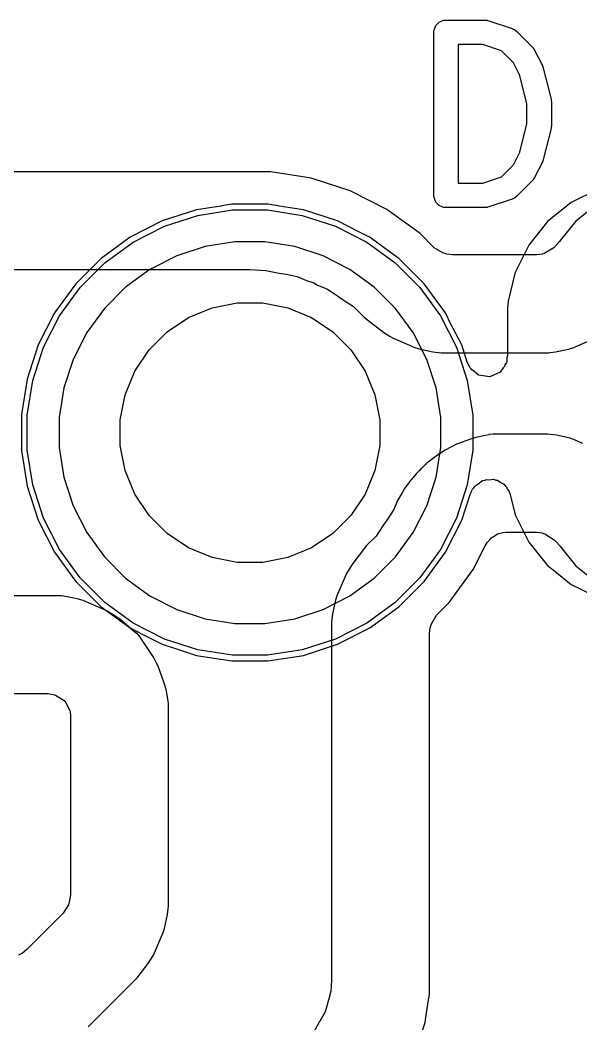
# Model space of a CAD drawing. Header units: inches. Extents: x 1.3 to 5.24, y -7.03 to -1.12.
# Drawn here: x 1.504 to 1.6393, y -3.194 to -2.9516 of the extents above; entities that cross this region are included whole.
import ezdxf

# ---------------------------------------------------------------- set-up
doc = ezdxf.new("R2010")
doc.units = ezdxf.units.IN
doc.header["$MEASUREMENT"] = 0
for name, color, linetype, true_color in [('B.Cu', 153, 'CONTINUOUS', 0x4d7fc4), ('B.Mask', 4, 'CONTINUOUS', 0x02ffee), ('F.Cu', 13, 'CONTINUOUS', 0xc83434), ('F.Mask', 201, 'CONTINUOUS', 0xd864ff), ('F.Silkscreen', 41, 'CONTINUOUS', 0xf2eda1), ('In1.Cu', 91, 'CONTINUOUS', 0x7fc87f), ('In2.Cu', 33, 'CONTINUOUS', 0xce7d2c)]:
    doc.layers.add(name, color=color, linetype=linetype, true_color=true_color)

msp = doc.modelspace()

# ---------------------------------------------------------------- linework, layer by layer
at = {"layer": 'B.Cu', "linetype": 'CONTINUOUS'}
for p, q in [((1.64349, -2.9924), (1.63698, -2.99564)), ((1.63698, -2.99564), (1.6313, -3.0002)), ((1.54654, -2.9974), (1.53828, -3.00008)), ((1.55242, -2.99647), (1.54654, -2.9974)), ((1.54654, -2.9974), (1.54654, -2.9974)), ((1.55262, -2.99644), (1.55242, -2.99647)), ((1.55511, -2.99604), (1.55262, -2.99644)), ((1.56379, -2.99604), (1.55511, -2.99604)), ((1.55511, -2.99604), (1.55511, -2.99604)), ((1.56628, -2.99644), (1.56379, -2.99604)), ((1.56379, -2.99604), (1.56379, -2.99604)), ((1.56648, -2.99647), (1.56628, -2.99644)), ((1.57236, -2.9974), (1.56648, -2.99647)), ((1.58061, -3.00008), (1.57236, -2.9974)), ((1.57236, -2.9974), (1.57236, -2.9974)), ((1.53828, -3.00008), (1.53055, -3.00402)), ((1.53828, -3.00008), (1.53828, -3.00008)), ((1.53828, -3.00008), (1.53828, -3.00008)), ((1.58575, -3.0027), (1.58061, -3.00008)), ((1.58061, -3.00008), (1.58061, -3.00008)), ((1.6313, -3.0002), (1.62698, -3.00558)), ((1.6313, -3.0002), (1.6313, -3.0002)), ((1.58811, -3.0039), (1.58575, -3.0027)), ((1.58575, -3.0027), (1.58575, -3.0027)), ((1.58575, -3.0027), (1.58575, -3.0027)), ((1.53055, -3.00402), (1.52353, -3.00912)), ((1.58835, -3.00402), (1.58811, -3.0039)), ((1.58811, -3.0039), (1.58811, -3.0039)), ((1.58876, -3.00433), (1.58835, -3.00402)), ((1.58835, -3.00402), (1.58835, -3.00402)), ((1.58835, -3.00402), (1.58835, -3.00402)), ((1.59428, -3.00833), (1.58876, -3.00433)), ((1.58876, -3.00433), (1.58876, -3.00433)), ((1.62674, -3.00588), (1.62351, -3.01239)), ((1.62698, -3.00558), (1.62674, -3.00588)), ((1.52353, -3.00912), (1.51739, -3.01526)), ((1.52353, -3.00912), (1.52353, -3.00912)), ((1.59537, -3.00912), (1.59428, -3.00833)), ((1.60151, -3.01526), (1.59537, -3.00912)), ((1.59537, -3.00912), (1.59537, -3.00912)), ((1.59537, -3.00912), (1.59537, -3.00912)), ((1.59537, -3.00912), (1.59537, -3.00912)), ((1.6235, -3.0124), (1.62174, -3.01947)), ((1.62351, -3.01239), (1.6235, -3.0124)), ((1.51739, -3.01526), (1.51229, -3.02228)), ((1.51739, -3.01526), (1.51739, -3.01526)), ((1.6055, -3.02076), (1.60151, -3.01526)), ((1.60151, -3.01526), (1.60151, -3.01526)), ((1.60151, -3.01526), (1.60151, -3.01526)), ((1.60151, -3.01526), (1.60151, -3.01526)), ((1.55031, -3.02104), (1.55636, -3.01984)), ((1.55636, -3.01984), (1.56254, -3.01984)), ((1.56254, -3.01984), (1.56859, -3.02104)), ((1.62174, -3.01947), (1.62163, -3.0211)), ((1.51229, -3.02228), (1.50835, -3.03002)), ((1.5446, -3.0234), (1.55031, -3.02104)), ((1.56859, -3.02104), (1.5743, -3.0234)), ((1.60661, -3.02228), (1.6055, -3.02076)), ((1.60789, -3.0248), (1.60661, -3.02228)), ((1.62163, -3.0211), (1.62163, -3.03261)), ((1.53947, -3.02683), (1.5446, -3.0234)), ((1.5743, -3.0234), (1.57943, -3.02683)), ((1.61055, -3.03002), (1.60789, -3.0248)), ((1.5351, -3.0312), (1.53947, -3.02683)), ((1.57943, -3.02683), (1.5838, -3.0312)), ((1.50835, -3.03002), (1.50567, -3.03827)), ((1.50835, -3.03002), (1.50835, -3.03002)), ((1.50835, -3.03002), (1.50835, -3.03002)), ((1.53167, -3.03633), (1.5351, -3.0312)), ((1.5838, -3.0312), (1.58723, -3.03633)), ((1.6119, -3.03419), (1.61055, -3.03002)), ((1.61055, -3.03002), (1.61055, -3.03002)), ((1.61055, -3.03002), (1.61055, -3.03002)), ((1.61248, -3.03538), (1.6119, -3.03419)), ((1.62136, -3.03425), (1.62098, -3.03484)), ((1.62144, -3.03399), (1.62136, -3.03425)), ((1.62148, -3.03313), (1.62144, -3.03399)), ((1.62163, -3.03261), (1.62148, -3.03313)), ((1.52931, -3.04204), (1.53167, -3.03633)), ((1.58723, -3.03633), (1.58959, -3.04204)), ((1.61261, -3.03557), (1.61248, -3.03538)), ((1.61286, -3.03579), (1.61261, -3.03557)), ((1.61297, -3.036), (1.61286, -3.03579)), ((1.61343, -3.03628), (1.61297, -3.036)), ((1.61465, -3.03732), (1.61343, -3.03628)), ((1.61987, -3.03656), (1.61737, -3.03771)), ((1.62054, -3.03553), (1.61987, -3.03656)), ((1.62086, -3.03525), (1.62054, -3.03553)), ((1.62098, -3.03484), (1.62086, -3.03525)), ((1.50567, -3.03827), (1.50431, -3.04684)), ((1.61737, -3.03771), (1.61465, -3.03732)), ((1.5281, -3.04809), (1.52931, -3.04204)), ((1.58959, -3.04204), (1.59079, -3.04809)), ((1.50431, -3.04684), (1.50431, -3.05552)), ((1.5281, -3.05427), (1.5281, -3.04809)), ((1.59079, -3.04809), (1.59079, -3.05427)), ((1.50431, -3.05552), (1.50567, -3.06409)), ((1.52931, -3.06032), (1.5281, -3.05427)), ((1.59079, -3.05427), (1.58959, -3.06032)), ((1.53167, -3.06603), (1.52931, -3.06032)), ((1.58959, -3.06032), (1.58723, -3.06603)), ((1.61403, -3.06387), (1.61449, -3.06361)), ((1.61449, -3.06361), (1.61558, -3.06273)), ((1.61558, -3.06273), (1.61619, -3.06266)), ((1.61619, -3.06266), (1.61643, -3.06252)), ((1.61643, -3.06252), (1.61705, -3.06256)), ((1.61705, -3.06256), (1.61831, -3.06241)), ((1.61831, -3.06241), (1.61881, -3.06266)), ((1.61881, -3.06266), (1.61918, -3.06268)), ((1.61918, -3.06268), (1.61984, -3.06317)), ((1.61984, -3.06317), (1.62078, -3.06363)), ((1.62078, -3.06363), (1.62083, -3.06367)), ((1.62083, -3.06367), (1.62113, -3.06411)), ((1.50567, -3.06409), (1.50835, -3.07235)), ((1.5351, -3.07116), (1.53167, -3.06603)), ((1.58723, -3.06603), (1.5838, -3.07116)), ((1.61055, -3.07235), (1.61258, -3.06608)), ((1.61258, -3.06608), (1.61284, -3.06566)), ((1.61284, -3.06566), (1.61291, -3.06531)), ((1.61291, -3.06531), (1.6132, -3.06484)), ((1.6132, -3.06484), (1.61345, -3.06447)), ((1.61345, -3.06447), (1.61367, -3.06429)), ((1.61367, -3.06429), (1.61373, -3.06418)), ((1.61373, -3.06418), (1.61403, -3.06387)), ((1.62113, -3.06411), (1.6214, -3.0643)), ((1.6214, -3.0643), (1.62156, -3.06472)), ((1.62156, -3.06472), (1.62204, -3.0654)), ((1.62204, -3.0654), (1.62204, -3.06541)), ((1.62204, -3.06541), (1.62227, -3.0661)), ((1.62227, -3.0661), (1.6235, -3.07106)), ((1.50835, -3.07235), (1.50835, -3.07235)), ((1.50835, -3.07235), (1.50835, -3.07235)), ((1.50835, -3.07235), (1.51229, -3.08008)), ((1.53947, -3.07553), (1.5351, -3.07116)), ((1.5838, -3.07116), (1.57943, -3.07553)), ((1.60661, -3.08008), (1.61055, -3.07235)), ((1.6235, -3.07106), (1.6235, -3.07106)), ((1.6235, -3.07106), (1.6235, -3.07106)), ((1.6235, -3.07106), (1.62674, -3.07759)), ((1.5446, -3.07896), (1.53947, -3.07553)), ((1.57943, -3.07553), (1.5743, -3.07896)), ((1.62674, -3.07759), (1.6313, -3.08327)), ((1.51229, -3.08008), (1.51629, -3.08559)), ((1.55031, -3.08132), (1.5446, -3.07896)), ((1.5743, -3.07896), (1.56859, -3.08132)), ((1.60151, -3.0871), (1.60661, -3.08008)), ((1.55636, -3.08253), (1.55031, -3.08132)), ((1.56254, -3.08253), (1.55636, -3.08253)), ((1.56859, -3.08132), (1.56254, -3.08253)), ((1.6313, -3.08327), (1.6313, -3.08327)), ((1.6313, -3.08327), (1.6313, -3.08327)), ((1.6313, -3.08327), (1.63302, -3.08465)), ((1.63302, -3.08465), (1.63302, -3.08465)), ((1.63302, -3.08465), (1.63698, -3.08783)), ((1.51629, -3.08559), (1.51739, -3.0871)), ((1.51739, -3.0871), (1.51739, -3.0871)), ((1.51739, -3.0871), (1.51739, -3.0871)), ((1.51739, -3.0871), (1.52353, -3.09324)), ((1.59537, -3.09324), (1.60151, -3.0871)), ((1.63698, -3.08783), (1.63698, -3.08783)), ((1.63698, -3.08783), (1.63929, -3.08898)), ((1.63929, -3.08898), (1.6435, -3.09106)), ((1.52353, -3.09324), (1.52353, -3.09324)), ((1.52353, -3.09324), (1.52353, -3.09324)), ((1.52353, -3.09324), (1.52677, -3.09559)), ((1.58835, -3.09834), (1.59537, -3.09324)), ((1.52677, -3.09559), (1.52965, -3.09769)), ((1.52965, -3.09769), (1.53055, -3.09834)), ((1.53055, -3.09834), (1.5336, -3.0999)), ((1.5336, -3.0999), (1.53647, -3.10136)), ((1.58061, -3.10228), (1.58835, -3.09834)), ((1.53647, -3.10136), (1.53828, -3.10228)), ((1.53828, -3.10228), (1.53828, -3.10228)), ((1.53828, -3.10228), (1.53828, -3.10228)), ((1.53828, -3.10228), (1.54241, -3.10362)), ((1.57236, -3.10496), (1.58061, -3.10228)), ((1.54241, -3.10362), (1.54654, -3.10496)), ((1.54654, -3.10496), (1.55511, -3.10632)), ((1.55511, -3.10632), (1.55511, -3.10632)), ((1.55511, -3.10632), (1.56379, -3.10632)), ((1.56379, -3.10632), (1.57236, -3.10496)), ((1.56379, -3.10632), (1.56379, -3.10632))]:
    msp.add_line(p, q, dxfattribs=at)
at = {"layer": 'B.Mask', "linetype": 'CONTINUOUS'}
for p, q in [((1.55031, -3.02104), (1.55636, -3.01984)), ((1.55636, -3.01984), (1.56254, -3.01984)), ((1.56254, -3.01984), (1.56859, -3.02104)), ((1.5446, -3.0234), (1.55031, -3.02104)), ((1.56859, -3.02104), (1.5743, -3.0234)), ((1.53947, -3.02683), (1.5446, -3.0234)), ((1.5743, -3.0234), (1.57943, -3.02683)), ((1.5351, -3.0312), (1.53947, -3.02683)), ((1.57943, -3.02683), (1.5838, -3.0312)), ((1.53167, -3.03633), (1.5351, -3.0312)), ((1.5838, -3.0312), (1.58723, -3.03633)), ((1.52931, -3.04204), (1.53167, -3.03633)), ((1.58723, -3.03633), (1.58959, -3.04204)), ((1.5281, -3.04809), (1.52931, -3.04204)), ((1.58959, -3.04204), (1.59079, -3.04809)), ((1.5281, -3.05427), (1.5281, -3.04809)), ((1.59079, -3.04809), (1.59079, -3.05427)), ((1.52931, -3.06032), (1.5281, -3.05427)), ((1.59079, -3.05427), (1.58959, -3.06032)), ((1.53167, -3.06603), (1.52931, -3.06032)), ((1.58959, -3.06032), (1.58723, -3.06603)), ((1.5351, -3.07116), (1.53167, -3.06603)), ((1.58723, -3.06603), (1.5838, -3.07116)), ((1.53947, -3.07553), (1.5351, -3.07116)), ((1.5838, -3.07116), (1.57943, -3.07553)), ((1.5446, -3.07896), (1.53947, -3.07553)), ((1.57943, -3.07553), (1.5743, -3.07896)), ((1.55031, -3.08132), (1.5446, -3.07896)), ((1.5743, -3.07896), (1.56859, -3.08132)), ((1.55636, -3.08253), (1.55031, -3.08132)), ((1.56254, -3.08253), (1.55636, -3.08253)), ((1.56859, -3.08132), (1.56254, -3.08253))]:
    msp.add_line(p, q, dxfattribs=at)
at = {"layer": 'F.Cu', "linetype": 'CONTINUOUS'}
for p, q in [((1.56441, -2.98817), (1.48552, -2.98817)), ((1.57223, -2.98941), (1.56441, -2.98817)), ((1.56441, -2.98817), (1.56441, -2.98817)), ((1.5742, -2.98972), (1.57223, -2.98941)), ((1.58066, -2.99182), (1.5742, -2.98972)), ((1.58364, -2.99279), (1.58066, -2.99182)), ((1.58852, -2.99527), (1.58364, -2.99279)), ((1.59247, -2.99729), (1.58852, -2.99527)), ((1.6005, -3.00312), (1.59247, -2.99729)), ((1.59247, -2.99729), (1.59247, -2.99729)), ((1.59247, -2.99729), (1.59247, -2.99729)), ((1.64165, -2.99729), (1.63812, -3.00013)), ((1.63812, -3.00013), (1.63435, -3.00482)), ((1.63812, -3.00013), (1.63812, -3.00013)), ((1.60391, -3.00653), (1.6005, -3.00312)), ((1.6005, -3.00312), (1.6005, -3.00312)), ((1.63413, -3.00507), (1.63278, -3.00653)), ((1.63435, -3.00482), (1.63413, -3.00507)), ((1.60598, -3.00776), (1.60391, -3.00653)), ((1.60698, -3.00805), (1.60598, -3.00776)), ((1.6305, -3.00793), (1.63005, -3.00805)), ((1.63278, -3.00653), (1.6305, -3.00793)), ((1.60835, -3.00825), (1.60698, -3.00805)), ((1.62867, -3.00825), (1.60835, -3.00825)), ((1.62997, -3.00807), (1.62867, -3.00825)), ((1.63005, -3.00805), (1.62997, -3.00807)), ((1.48276, -3.01181), (1.55945, -3.01181)), ((1.55945, -3.01181), (1.56331, -3.012)), ((1.56331, -3.012), (1.56652, -3.01264)), ((1.56652, -3.01264), (1.56824, -3.01291)), ((1.56824, -3.01291), (1.56899, -3.01309)), ((1.56899, -3.01309), (1.5693, -3.01319)), ((1.5693, -3.01319), (1.57088, -3.01351)), ((1.57088, -3.01351), (1.57311, -3.01443)), ((1.57311, -3.01443), (1.57329, -3.01449)), ((1.57329, -3.01449), (1.57329, -3.01449)), ((1.57329, -3.01449), (1.57412, -3.01476)), ((1.57412, -3.01476), (1.57483, -3.01505)), ((1.57483, -3.01505), (1.57578, -3.01554)), ((1.57578, -3.01554), (1.57801, -3.01646)), ((1.57801, -3.01646), (1.57935, -3.01735)), ((1.57935, -3.01735), (1.57964, -3.0175)), ((1.57964, -3.0175), (1.58029, -3.0179)), ((1.58029, -3.0179), (1.5817, -3.01893)), ((1.5817, -3.01893), (1.58442, -3.02075)), ((1.58442, -3.02075), (1.5871, -3.02342)), ((1.5871, -3.02342), (1.59174, -3.02703)), ((1.59174, -3.02703), (1.5933, -3.02795)), ((1.5933, -3.02795), (1.59382, -3.02826)), ((1.59382, -3.02826), (1.59382, -3.02826)), ((1.59382, -3.02826), (1.59927, -3.03063)), ((1.63721, -3.0308), (1.6429, -3.02828)), ((1.59927, -3.03063), (1.59927, -3.03063)), ((1.59927, -3.03063), (1.59927, -3.03063)), ((1.59927, -3.03063), (1.60026, -3.03092)), ((1.60026, -3.03092), (1.60358, -3.03165)), ((1.60358, -3.03165), (1.60496, -3.03184)), ((1.60496, -3.03184), (1.6056, -3.03189)), ((1.6056, -3.03189), (1.63158, -3.03189)), ((1.63158, -3.03189), (1.63187, -3.03187)), ((1.63187, -3.03187), (1.63318, -3.03169)), ((1.63318, -3.03169), (1.63632, -3.03105)), ((1.63632, -3.03105), (1.63638, -3.03103)), ((1.63632, -3.03105), (1.63632, -3.03105)), ((1.63638, -3.03103), (1.63638, -3.03103)), ((1.63638, -3.03103), (1.63639, -3.03103)), ((1.63639, -3.03103), (1.63639, -3.03103)), ((1.63639, -3.03103), (1.6364, -3.03103)), ((1.6364, -3.03103), (1.63685, -3.0309)), ((1.6364, -3.03103), (1.6364, -3.03103)), ((1.6364, -3.03103), (1.6364, -3.03103)), ((1.63685, -3.0309), (1.63721, -3.0308)), ((1.61805, -3.05157), (1.61727, -3.05166)), ((1.63138, -3.05157), (1.61805, -3.05157)), ((1.63202, -3.05162), (1.63138, -3.05157)), ((1.60944, -3.05391), (1.60655, -3.05544)), ((1.60955, -3.05386), (1.60944, -3.05391)), ((1.61264, -3.05273), (1.60955, -3.05386)), ((1.60955, -3.05386), (1.60955, -3.05386)), ((1.61393, -3.05236), (1.61264, -3.05273)), ((1.61264, -3.05273), (1.61264, -3.05273)), ((1.61714, -3.05168), (1.61393, -3.05236)), ((1.61719, -3.05167), (1.61714, -3.05168)), ((1.61726, -3.05166), (1.61719, -3.05167)), ((1.61719, -3.05167), (1.61719, -3.05167)), ((1.61727, -3.05166), (1.61726, -3.05166)), ((1.61726, -3.05166), (1.61726, -3.05166)), ((1.61727, -3.05166), (1.61727, -3.05166)), ((1.61727, -3.05166), (1.61727, -3.05166)), ((1.6334, -3.05182), (1.63202, -3.05162)), ((1.63672, -3.05254), (1.6334, -3.05182)), ((1.63705, -3.05264), (1.63672, -3.05254)), ((1.63735, -3.05273), (1.63705, -3.05264)), ((1.63705, -3.05264), (1.63705, -3.05264)), ((1.63977, -3.0538), (1.63735, -3.05273)), ((1.63735, -3.05273), (1.63735, -3.05273)), ((1.60542, -3.05614), (1.6044, -3.05687)), ((1.60655, -3.05544), (1.60542, -3.05614)), ((1.60655, -3.05544), (1.60655, -3.05544)), ((1.60206, -3.05868), (1.60177, -3.05899)), ((1.60216, -3.05856), (1.60206, -3.05868)), ((1.60251, -3.05826), (1.60216, -3.05856)), ((1.60216, -3.05856), (1.60216, -3.05856)), ((1.60252, -3.05826), (1.60251, -3.05826)), ((1.60259, -3.0582), (1.60252, -3.05826)), ((1.60261, -3.05818), (1.60259, -3.0582)), ((1.60267, -3.05813), (1.60261, -3.05818)), ((1.60268, -3.05812), (1.60267, -3.05813)), ((1.60267, -3.05813), (1.60267, -3.05813)), ((1.60277, -3.05805), (1.60268, -3.05812)), ((1.6044, -3.05687), (1.60277, -3.05805)), ((1.59958, -3.06114), (1.59886, -3.06198)), ((1.59999, -3.06071), (1.59958, -3.06114)), ((1.60006, -3.06063), (1.59999, -3.06071)), ((1.60016, -3.06052), (1.60006, -3.06063)), ((1.60022, -3.06047), (1.60016, -3.06052)), ((1.60031, -3.06038), (1.60022, -3.06047)), ((1.60081, -3.05984), (1.60031, -3.06038)), ((1.60094, -3.05978), (1.60081, -3.05984)), ((1.60177, -3.05899), (1.60094, -3.05978)), ((1.59822, -3.06272), (1.59678, -3.06471)), ((1.59827, -3.06266), (1.59822, -3.06272)), ((1.59834, -3.06257), (1.59827, -3.06266)), ((1.59827, -3.06266), (1.59827, -3.06266)), ((1.5984, -3.0625), (1.59834, -3.06257)), ((1.59842, -3.06247), (1.5984, -3.0625)), ((1.59858, -3.06227), (1.59842, -3.06247)), ((1.5987, -3.06215), (1.59858, -3.06227)), ((1.59885, -3.06198), (1.5987, -3.06215)), ((1.59886, -3.06198), (1.59885, -3.06198)), ((1.59623, -3.06555), (1.59506, -3.06758)), ((1.59678, -3.06471), (1.59623, -3.06555)), ((1.59623, -3.06555), (1.59623, -3.06555)), ((1.59506, -3.06758), (1.59417, -3.06974)), ((1.59417, -3.06974), (1.59327, -3.07108)), ((1.59273, -3.07202), (1.5917, -3.07343)), ((1.59313, -3.07137), (1.59273, -3.07202)), ((1.59327, -3.07108), (1.59313, -3.07137)), ((1.5917, -3.07343), (1.58988, -3.07616)), ((1.61798, -3.0764), (1.61912, -3.07569)), ((1.61912, -3.07569), (1.61923, -3.07564)), ((1.61923, -3.07564), (1.62052, -3.07527)), ((1.62052, -3.07527), (1.62057, -3.07527)), ((1.62057, -3.07527), (1.62126, -3.07522)), ((1.62057, -3.07527), (1.62057, -3.07527)), ((1.62126, -3.07522), (1.62863, -3.07522)), ((1.62863, -3.07522), (1.63, -3.07541)), ((1.63, -3.07541), (1.63032, -3.07551)), ((1.63032, -3.07551), (1.63063, -3.0756)), ((1.63063, -3.0756), (1.6329, -3.07703)), ((1.58988, -3.07616), (1.5876, -3.07843)), ((1.61625, -3.07851), (1.61679, -3.07766)), ((1.61679, -3.07766), (1.61691, -3.07751)), ((1.61691, -3.07751), (1.61698, -3.07745)), ((1.61698, -3.07745), (1.61699, -3.07742)), ((1.61699, -3.07742), (1.61715, -3.07721)), ((1.61715, -3.07721), (1.6173, -3.07711)), ((1.6173, -3.07711), (1.61784, -3.07652)), ((1.61784, -3.07652), (1.6179, -3.07647)), ((1.6179, -3.07647), (1.61798, -3.0764)), ((1.6179, -3.07647), (1.6179, -3.07647)), ((1.6179, -3.07647), (1.6179, -3.07647)), ((1.6329, -3.07703), (1.63335, -3.07754)), ((1.63335, -3.07754), (1.63431, -3.07861)), ((1.5876, -3.07843), (1.584, -3.08308)), ((1.61334, -3.08421), (1.61625, -3.07851)), ((1.63431, -3.07861), (1.63448, -3.0788)), ((1.63448, -3.0788), (1.63803, -3.08323)), ((1.584, -3.08308), (1.58276, -3.08516)), ((1.584, -3.08308), (1.584, -3.08308)), ((1.58276, -3.08516), (1.58039, -3.09061)), ((1.60751, -3.09223), (1.61334, -3.08421)), ((1.63803, -3.08323), (1.63803, -3.08323)), ((1.63803, -3.08323), (1.63803, -3.08323)), ((1.63803, -3.08323), (1.63812, -3.08334)), ((1.63812, -3.08334), (1.63812, -3.08334)), ((1.63812, -3.08334), (1.63812, -3.08334)), ((1.63812, -3.08334), (1.64376, -3.08787)), ((1.51329, -3.09055), (1.45669, -3.09055)), ((1.51393, -3.0906), (1.51329, -3.09055)), ((1.51531, -3.09079), (1.51393, -3.0906)), ((1.51777, -3.09133), (1.51531, -3.09079)), ((1.51863, -3.09152), (1.51777, -3.09133)), ((1.51922, -3.09169), (1.51863, -3.09152)), ((1.51863, -3.09152), (1.51863, -3.09152)), ((1.51863, -3.09152), (1.51863, -3.09152)), ((1.51863, -3.09152), (1.51863, -3.09152)), ((1.52491, -3.09421), (1.51922, -3.09169)), ((1.51922, -3.09169), (1.51922, -3.09169)), ((1.5801, -3.0916), (1.57938, -3.09492)), ((1.58039, -3.09061), (1.5801, -3.0916)), ((1.5801, -3.0916), (1.5801, -3.0916)), ((1.58039, -3.09061), (1.58039, -3.09061)), ((1.6045, -3.09524), (1.60751, -3.09223)), ((1.52519, -3.09438), (1.52491, -3.09421)), ((1.52491, -3.09421), (1.52491, -3.09421)), ((1.52491, -3.09421), (1.52491, -3.09421)), ((1.52539, -3.09451), (1.52519, -3.09438)), ((1.52639, -3.09515), (1.52539, -3.09451)), ((1.52662, -3.09527), (1.52639, -3.09515)), ((1.57938, -3.09492), (1.57918, -3.0963)), ((1.52804, -3.09622), (1.52662, -3.09527)), ((1.53019, -3.0981), (1.52804, -3.09622)), ((1.57918, -3.0963), (1.57913, -3.09694)), ((1.57913, -3.09694), (1.57913, -3.18346)), ((1.57918, -3.0963), (1.57918, -3.0963)), ((1.60297, -3.09832), (1.60327, -3.09732)), ((1.60327, -3.09732), (1.6045, -3.09524)), ((1.53025, -3.09815), (1.53019, -3.0981)), ((1.53177, -3.09943), (1.53025, -3.09815)), ((1.53196, -3.09959), (1.53177, -3.09943)), ((1.53211, -3.09964), (1.53196, -3.09959)), ((1.53219, -3.0997), (1.53211, -3.09964)), ((1.53276, -3.10036), (1.53219, -3.0997)), ((1.60278, -3.09969), (1.60297, -3.09832)), ((1.60278, -3.18687), (1.60278, -3.09969)), ((1.53279, -3.10038), (1.53276, -3.10036)), ((1.53279, -3.10039), (1.53279, -3.10038)), ((1.53281, -3.10041), (1.53279, -3.10039)), ((1.53283, -3.10044), (1.53281, -3.10041)), ((1.53288, -3.10049), (1.53283, -3.10044)), ((1.53283, -3.10044), (1.53283, -3.10044)), ((1.53288, -3.1005), (1.53288, -3.10049)), ((1.53292, -3.10054), (1.53288, -3.1005)), ((1.53618, -3.10543), (1.53291, -3.10054)), ((1.53291, -3.10054), (1.53292, -3.10054)), ((1.53292, -3.10054), (1.53292, -3.10054)), ((1.5369, -3.10687), (1.53618, -3.10543)), ((1.53726, -3.10759), (1.5369, -3.10687)), ((1.53871, -3.1117), (1.53726, -3.10759)), ((1.53924, -3.11319), (1.53871, -3.1117)), ((1.46165, -3.11419), (1.51054, -3.11419)), ((1.51054, -3.11419), (1.51191, -3.11439)), ((1.51191, -3.11439), (1.5125, -3.11456)), ((1.5125, -3.11456), (1.51482, -3.11605)), ((1.5393, -3.11349), (1.53924, -3.11319)), ((1.53971, -3.11601), (1.5393, -3.11349)), ((1.51482, -3.11605), (1.51482, -3.11605)), ((1.51482, -3.11605), (1.51482, -3.11605)), ((1.51482, -3.11605), (1.51482, -3.11605)), ((1.51482, -3.11605), (1.51486, -3.1161)), ((1.51486, -3.1161), (1.51595, -3.11826)), ((1.53976, -3.11649), (1.53971, -3.11601)), ((1.53976, -3.16555), (1.53976, -3.11649)), ((1.51595, -3.11826), (1.51601, -3.11856)), ((1.51601, -3.11856), (1.51612, -3.1196)), ((1.51612, -3.1196), (1.51612, -3.16279)), ((1.51612, -3.16279), (1.51592, -3.16417)), ((1.51612, -3.16279), (1.51612, -3.16279)), ((1.51612, -3.16279), (1.51612, -3.16279)), ((1.51563, -3.16516), (1.5144, -3.16724)), ((1.51592, -3.16417), (1.51563, -3.16516)), ((1.5144, -3.16724), (1.50563, -3.17601)), ((1.5388, -3.17089), (1.53952, -3.16756)), ((1.53952, -3.16756), (1.53972, -3.16619)), ((1.53972, -3.16619), (1.53976, -3.16555)), ((1.53613, -3.17733), (1.53851, -3.17188)), ((1.53851, -3.17188), (1.5388, -3.17089)), ((1.50452, -3.17684), (1.50361, -3.17734)), ((1.50563, -3.17601), (1.50452, -3.17684)), ((1.5349, -3.1794), (1.53613, -3.17733)), ((1.53223, -3.18285), (1.5349, -3.1794)), ((1.5204, -3.19467), (1.53223, -3.18285)), ((1.57913, -3.18346), (1.57897, -3.18603)), ((1.57897, -3.18603), (1.57838, -3.18821)), ((1.57897, -3.18603), (1.57897, -3.18603)), ((1.6025, -3.18861), (1.60278, -3.18687)), ((1.57831, -3.18848), (1.57793, -3.18991)), ((1.57834, -3.18839), (1.57831, -3.18848)), ((1.57838, -3.18821), (1.57834, -3.18839)), ((1.6019, -3.19241), (1.6025, -3.18861)), ((1.57764, -3.191), (1.57633, -3.19325)), ((1.57793, -3.18991), (1.57764, -3.191)), ((1.57619, -3.1935), (1.57507, -3.19545)), ((1.57629, -3.19334), (1.57619, -3.1935)), ((1.57633, -3.19325), (1.57629, -3.19334)), ((1.60043, -3.19755), (1.60171, -3.19361)), ((1.60171, -3.19361), (1.6019, -3.19241))]:
    msp.add_line(p, q, dxfattribs=at)
at = {"layer": 'F.Mask', "linetype": 'CONTINUOUS'}
for p, q in [((1.55031, -3.02104), (1.55636, -3.01984)), ((1.55636, -3.01984), (1.56254, -3.01984)), ((1.56254, -3.01984), (1.56859, -3.02104)), ((1.5446, -3.0234), (1.55031, -3.02104)), ((1.56859, -3.02104), (1.5743, -3.0234)), ((1.53947, -3.02683), (1.5446, -3.0234)), ((1.5743, -3.0234), (1.57943, -3.02683)), ((1.5351, -3.0312), (1.53947, -3.02683)), ((1.57943, -3.02683), (1.5838, -3.0312)), ((1.53167, -3.03633), (1.5351, -3.0312)), ((1.5838, -3.0312), (1.58723, -3.03633)), ((1.52931, -3.04204), (1.53167, -3.03633)), ((1.58723, -3.03633), (1.58959, -3.04204)), ((1.5281, -3.04809), (1.52931, -3.04204)), ((1.58959, -3.04204), (1.59079, -3.04809)), ((1.5281, -3.05427), (1.5281, -3.04809)), ((1.59079, -3.04809), (1.59079, -3.05427)), ((1.52931, -3.06032), (1.5281, -3.05427)), ((1.59079, -3.05427), (1.58959, -3.06032)), ((1.53167, -3.06603), (1.52931, -3.06032)), ((1.58959, -3.06032), (1.58723, -3.06603)), ((1.5351, -3.07116), (1.53167, -3.06603)), ((1.58723, -3.06603), (1.5838, -3.07116)), ((1.53947, -3.07553), (1.5351, -3.07116)), ((1.5838, -3.07116), (1.57943, -3.07553)), ((1.5446, -3.07896), (1.53947, -3.07553)), ((1.57943, -3.07553), (1.5743, -3.07896)), ((1.55031, -3.08132), (1.5446, -3.07896)), ((1.5743, -3.07896), (1.56859, -3.08132)), ((1.55636, -3.08253), (1.55031, -3.08132)), ((1.56254, -3.08253), (1.55636, -3.08253)), ((1.56859, -3.08132), (1.56254, -3.08253))]:
    msp.add_line(p, q, dxfattribs=at)
at = {"layer": 'F.Silkscreen', "linetype": 'CONTINUOUS'}
for p, q in [((1.60431, -2.95288), (1.60513, -2.95207)), ((1.60513, -2.95207), (1.60619, -2.95162)), ((1.60619, -2.95162), (1.60677, -2.95157)), ((1.60677, -2.95157), (1.61614, -2.95157)), ((1.61614, -2.95157), (1.61643, -2.9516)), ((1.61643, -2.9516), (1.61651, -2.95159)), ((1.61651, -2.95159), (1.61661, -2.95161)), ((1.61661, -2.95161), (1.61672, -2.95162)), ((1.61672, -2.95162), (1.61679, -2.95165)), ((1.61679, -2.95165), (1.61708, -2.95172)), ((1.61708, -2.95172), (1.6227, -2.95359)), ((1.60382, -2.95452), (1.60387, -2.95394)), ((1.60382, -2.99389), (1.60382, -2.95452)), ((1.60387, -2.95394), (1.60431, -2.95288)), ((1.6227, -2.95359), (1.62323, -2.95383)), ((1.62323, -2.95383), (1.62331, -2.9539)), ((1.62331, -2.9539), (1.62341, -2.95394)), ((1.62341, -2.95394), (1.62385, -2.95431)), ((1.62385, -2.95431), (1.6276, -2.95806)), ((1.61566, -2.95747), (1.60972, -2.95747)), ((1.60972, -2.95747), (1.60972, -2.99094)), ((1.62017, -2.95898), (1.61566, -2.95747)), ((1.62309, -2.96189), (1.62017, -2.95898)), ((1.6276, -2.95806), (1.62779, -2.95828)), ((1.62779, -2.95828), (1.62785, -2.95833)), ((1.62785, -2.95833), (1.6279, -2.95842)), ((1.6279, -2.95842), (1.62797, -2.9585)), ((1.62797, -2.9585), (1.628, -2.95858)), ((1.628, -2.95858), (1.62816, -2.95882)), ((1.62816, -2.95882), (1.63003, -2.96257)), ((1.6246, -2.96492), (1.62309, -2.96189)), ((1.63003, -2.96257), (1.63005, -2.96262)), ((1.63005, -2.96262), (1.63006, -2.96263)), ((1.63006, -2.96263), (1.63015, -2.96287)), ((1.63015, -2.96287), (1.63024, -2.96311)), ((1.63024, -2.96311), (1.63024, -2.96314)), ((1.63024, -2.96314), (1.63025, -2.96318)), ((1.63025, -2.96318), (1.63213, -2.97068)), ((1.62631, -2.97176), (1.6246, -2.96492)), ((1.63213, -2.97068), (1.63214, -2.97078)), ((1.63214, -2.97078), (1.63216, -2.97082)), ((1.63216, -2.97082), (1.63218, -2.97103)), ((1.63218, -2.97103), (1.63221, -2.97125)), ((1.63221, -2.97125), (1.63221, -2.97129)), ((1.63221, -2.97129), (1.63222, -2.97139)), ((1.63222, -2.97139), (1.63222, -2.97702)), ((1.62631, -2.97665), (1.62631, -2.97176)), ((1.6246, -2.98349), (1.62631, -2.97665)), ((1.63213, -2.97773), (1.63025, -2.98523)), ((1.63214, -2.97763), (1.63213, -2.97773)), ((1.63216, -2.97759), (1.63214, -2.97763)), ((1.63218, -2.97738), (1.63216, -2.97759)), ((1.63221, -2.97716), (1.63218, -2.97738)), ((1.63222, -2.97702), (1.63221, -2.97712)), ((1.63221, -2.97712), (1.63221, -2.97716)), ((1.62309, -2.98652), (1.6246, -2.98349)), ((1.63003, -2.98584), (1.62816, -2.98959)), ((1.63005, -2.9858), (1.63003, -2.98584)), ((1.63006, -2.98578), (1.63005, -2.9858)), ((1.63015, -2.98554), (1.63006, -2.98578)), ((1.63024, -2.9853), (1.63015, -2.98554)), ((1.63025, -2.98523), (1.63024, -2.98528)), ((1.63024, -2.98528), (1.63024, -2.9853)), ((1.62017, -2.98943), (1.62309, -2.98652)), ((1.60972, -2.99094), (1.61566, -2.99094)), ((1.61566, -2.99094), (1.62017, -2.98943)), ((1.6276, -2.99035), (1.62385, -2.9941)), ((1.62779, -2.99013), (1.6276, -2.99035)), ((1.62785, -2.99008), (1.62779, -2.99013)), ((1.6279, -2.98999), (1.62785, -2.99008)), ((1.62797, -2.98991), (1.6279, -2.98999)), ((1.628, -2.98983), (1.62797, -2.98991)), ((1.62816, -2.98959), (1.628, -2.98983)), ((1.60387, -2.99447), (1.60382, -2.99389)), ((1.60431, -2.99553), (1.60387, -2.99447)), ((1.60513, -2.99635), (1.60431, -2.99553)), ((1.6227, -2.99482), (1.61708, -2.99669)), ((1.62323, -2.99458), (1.6227, -2.99482)), ((1.62331, -2.99451), (1.62323, -2.99458)), ((1.62341, -2.99447), (1.62331, -2.99451)), ((1.62385, -2.9941), (1.62341, -2.99447)), ((1.54686, -2.99873), (1.55522, -2.99741)), ((1.55522, -2.99741), (1.56368, -2.99741)), ((1.56368, -2.99741), (1.57204, -2.99873)), ((1.60619, -2.99679), (1.60513, -2.99635)), ((1.60677, -2.99684), (1.60619, -2.99679)), ((1.61614, -2.99684), (1.60677, -2.99684)), ((1.61643, -2.99681), (1.61614, -2.99684)), ((1.61651, -2.99682), (1.61643, -2.99681)), ((1.61661, -2.9968), (1.61651, -2.99682)), ((1.61672, -2.99679), (1.61661, -2.9968)), ((1.61679, -2.99676), (1.61672, -2.99679)), ((1.61708, -2.99669), (1.61679, -2.99676)), ((1.53881, -3.00135), (1.54686, -2.99873)), ((1.57204, -2.99873), (1.58009, -3.00135)), ((1.53127, -3.00519), (1.53881, -3.00135)), ((1.58009, -3.00135), (1.58763, -3.00519)), ((1.52442, -3.01017), (1.53127, -3.00519)), ((1.55582, -3.00512), (1.54866, -3.00625)), ((1.56307, -3.00512), (1.55582, -3.00512)), ((1.57024, -3.00625), (1.56307, -3.00512)), ((1.58763, -3.00519), (1.59448, -3.01017)), ((1.54866, -3.00625), (1.54177, -3.00849)), ((1.57713, -3.00849), (1.57024, -3.00625)), ((1.51843, -3.01615), (1.52442, -3.01017)), ((1.54177, -3.00849), (1.53531, -3.01178)), ((1.58359, -3.01178), (1.57713, -3.00849)), ((1.59448, -3.01017), (1.60046, -3.01615)), ((1.53531, -3.01178), (1.52944, -3.01605)), ((1.58946, -3.01605), (1.58359, -3.01178)), ((1.51346, -3.023), (1.51843, -3.01615)), ((1.52944, -3.01605), (1.52431, -3.02117)), ((1.59458, -3.02117), (1.58946, -3.01605)), ((1.60046, -3.01615), (1.60544, -3.023)), ((1.52431, -3.02117), (1.52005, -3.02704)), ((1.59885, -3.02704), (1.59458, -3.02117)), ((1.50962, -3.03054), (1.51346, -3.023)), ((1.60544, -3.023), (1.60928, -3.03054)), ((1.52005, -3.02704), (1.51676, -3.0335)), ((1.60214, -3.0335), (1.59885, -3.02704)), ((1.507, -3.03859), (1.50962, -3.03054)), ((1.60928, -3.03054), (1.6119, -3.03859)), ((1.51676, -3.0335), (1.51452, -3.04039)), ((1.60438, -3.04039), (1.60214, -3.0335)), ((1.50568, -3.04695), (1.507, -3.03859)), ((1.6119, -3.03859), (1.61322, -3.04695)), ((1.51452, -3.04039), (1.51339, -3.04756)), ((1.60551, -3.04756), (1.60438, -3.04039)), ((1.50568, -3.04756), (1.50568, -3.04695)), ((1.50568, -3.05541), (1.50568, -3.04756)), ((1.51339, -3.04756), (1.51339, -3.05481)), ((1.60551, -3.05481), (1.60551, -3.04756)), ((1.61322, -3.04695), (1.61322, -3.05541)), ((1.507, -3.06377), (1.50568, -3.05541)), ((1.51339, -3.05481), (1.51452, -3.06197)), ((1.60438, -3.06197), (1.60551, -3.05481)), ((1.61322, -3.05541), (1.6119, -3.06377)), ((1.51452, -3.06197), (1.51676, -3.06886)), ((1.60214, -3.06886), (1.60438, -3.06197)), ((1.50962, -3.07182), (1.507, -3.06377)), ((1.6119, -3.06377), (1.60928, -3.07182)), ((1.51676, -3.06886), (1.52005, -3.07532)), ((1.59885, -3.07532), (1.60214, -3.06886)), ((1.51346, -3.07936), (1.50962, -3.07182)), ((1.60928, -3.07182), (1.60544, -3.07936)), ((1.52005, -3.07532), (1.52431, -3.08119)), ((1.59458, -3.08119), (1.59885, -3.07532)), ((1.51843, -3.08621), (1.51346, -3.07936)), ((1.60544, -3.07936), (1.60046, -3.08621)), ((1.52431, -3.08119), (1.52944, -3.08632)), ((1.58946, -3.08632), (1.59458, -3.08119)), ((1.52442, -3.0922), (1.51843, -3.08621)), ((1.52944, -3.08632), (1.53531, -3.09058)), ((1.58359, -3.09058), (1.58946, -3.08632)), ((1.60046, -3.08621), (1.59448, -3.0922)), ((1.53127, -3.09717), (1.52442, -3.0922)), ((1.53531, -3.09058), (1.54177, -3.09387)), ((1.57713, -3.09387), (1.58359, -3.09058)), ((1.59448, -3.0922), (1.58763, -3.09717)), ((1.54177, -3.09387), (1.54866, -3.09611)), ((1.57024, -3.09611), (1.57713, -3.09387)), ((1.53881, -3.10101), (1.53127, -3.09717)), ((1.54866, -3.09611), (1.55582, -3.09724)), ((1.55582, -3.09724), (1.56307, -3.09724)), ((1.56307, -3.09724), (1.57024, -3.09611)), ((1.58763, -3.09717), (1.58009, -3.10101)), ((1.54686, -3.10363), (1.53881, -3.10101)), ((1.58009, -3.10101), (1.57204, -3.10363)), ((1.55522, -3.10495), (1.54686, -3.10363)), ((1.57204, -3.10363), (1.56368, -3.10495)), ((1.56368, -3.10495), (1.55522, -3.10495))]:
    msp.add_line(p, q, dxfattribs=at)
at = {"layer": 'In1.Cu', "linetype": 'CONTINUOUS'}
for p, q in [((1.55031, -3.02104), (1.55636, -3.01984)), ((1.55636, -3.01984), (1.56254, -3.01984)), ((1.56254, -3.01984), (1.56859, -3.02104)), ((1.5446, -3.0234), (1.55031, -3.02104)), ((1.56859, -3.02104), (1.5743, -3.0234)), ((1.53947, -3.02683), (1.5446, -3.0234)), ((1.5743, -3.0234), (1.57943, -3.02683)), ((1.5351, -3.0312), (1.53947, -3.02683)), ((1.57943, -3.02683), (1.5838, -3.0312)), ((1.53167, -3.03633), (1.5351, -3.0312)), ((1.5838, -3.0312), (1.58723, -3.03633)), ((1.52931, -3.04204), (1.53167, -3.03633)), ((1.58723, -3.03633), (1.58959, -3.04204)), ((1.5281, -3.04809), (1.52931, -3.04204)), ((1.58959, -3.04204), (1.59079, -3.04809)), ((1.5281, -3.05427), (1.5281, -3.04809)), ((1.59079, -3.04809), (1.59079, -3.05427)), ((1.52931, -3.06032), (1.5281, -3.05427)), ((1.59079, -3.05427), (1.58959, -3.06032)), ((1.53167, -3.06603), (1.52931, -3.06032)), ((1.58959, -3.06032), (1.58723, -3.06603)), ((1.5351, -3.07116), (1.53167, -3.06603)), ((1.58723, -3.06603), (1.5838, -3.07116)), ((1.53947, -3.07553), (1.5351, -3.07116)), ((1.5838, -3.07116), (1.57943, -3.07553)), ((1.5446, -3.07896), (1.53947, -3.07553)), ((1.57943, -3.07553), (1.5743, -3.07896)), ((1.55031, -3.08132), (1.5446, -3.07896)), ((1.5743, -3.07896), (1.56859, -3.08132)), ((1.55636, -3.08253), (1.55031, -3.08132)), ((1.56254, -3.08253), (1.55636, -3.08253)), ((1.56859, -3.08132), (1.56254, -3.08253))]:
    msp.add_line(p, q, dxfattribs=at)
at = {"layer": 'In2.Cu', "linetype": 'CONTINUOUS'}
for p, q in [((1.55031, -3.02104), (1.55636, -3.01984)), ((1.55636, -3.01984), (1.56254, -3.01984)), ((1.56254, -3.01984), (1.56859, -3.02104)), ((1.5446, -3.0234), (1.55031, -3.02104)), ((1.56859, -3.02104), (1.5743, -3.0234)), ((1.53947, -3.02683), (1.5446, -3.0234)), ((1.5743, -3.0234), (1.57943, -3.02683)), ((1.5351, -3.0312), (1.53947, -3.02683)), ((1.57943, -3.02683), (1.5838, -3.0312)), ((1.53167, -3.03633), (1.5351, -3.0312)), ((1.5838, -3.0312), (1.58723, -3.03633)), ((1.52931, -3.04204), (1.53167, -3.03633)), ((1.58723, -3.03633), (1.58959, -3.04204)), ((1.5281, -3.04809), (1.52931, -3.04204)), ((1.58959, -3.04204), (1.59079, -3.04809)), ((1.5281, -3.05427), (1.5281, -3.04809)), ((1.59079, -3.04809), (1.59079, -3.05427)), ((1.52931, -3.06032), (1.5281, -3.05427)), ((1.59079, -3.05427), (1.58959, -3.06032)), ((1.53167, -3.06603), (1.52931, -3.06032)), ((1.58959, -3.06032), (1.58723, -3.06603)), ((1.5351, -3.07116), (1.53167, -3.06603)), ((1.58723, -3.06603), (1.5838, -3.07116)), ((1.53947, -3.07553), (1.5351, -3.07116)), ((1.5838, -3.07116), (1.57943, -3.07553)), ((1.5446, -3.07896), (1.53947, -3.07553)), ((1.57943, -3.07553), (1.5743, -3.07896)), ((1.55031, -3.08132), (1.5446, -3.07896)), ((1.5743, -3.07896), (1.56859, -3.08132)), ((1.55636, -3.08253), (1.55031, -3.08132)), ((1.56254, -3.08253), (1.55636, -3.08253)), ((1.56859, -3.08132), (1.56254, -3.08253))]:
    msp.add_line(p, q, dxfattribs=at)

doc.saveas('drawing.dxf')
